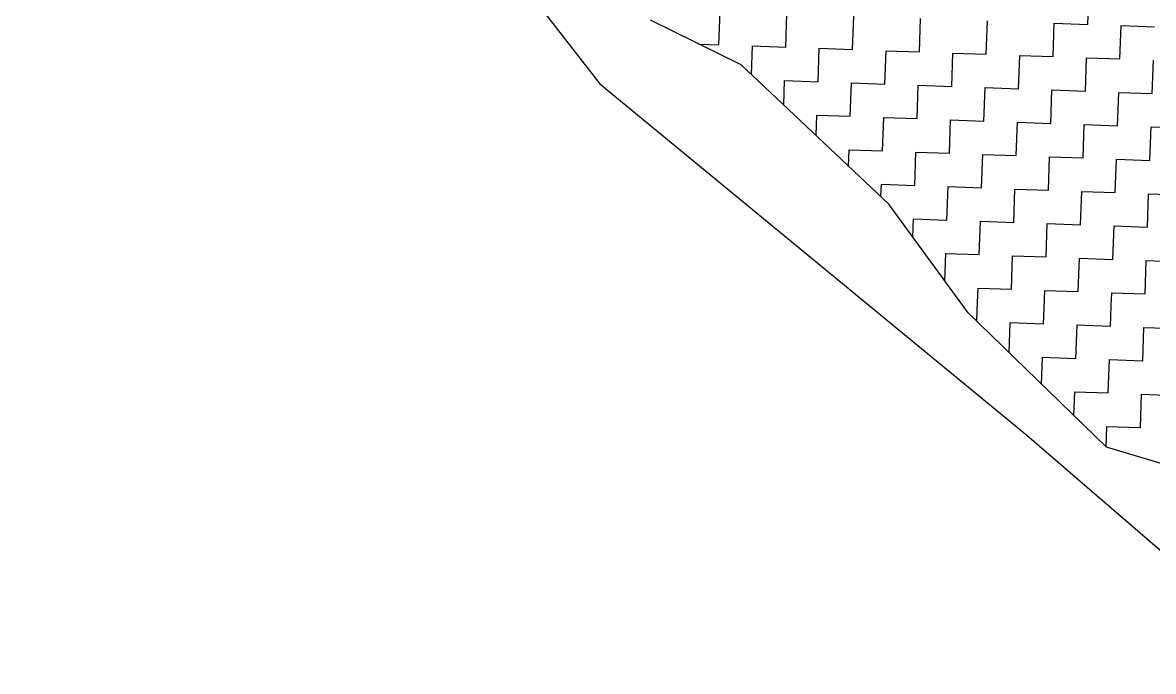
# Model space of a CAD drawing. Header units: metres. Extents: x 287345 to 291891, y 1993918 to 1999987.
# Drawn here: x 287355.1 to 287695.4, y 1997070 to 1997265.3 of the extents above; entities that cross this region are included whole.
import ezdxf

# ---------------------------------------------------------------- set-up
doc = ezdxf.new("R2010")
doc.units = ezdxf.units.M
doc.header["$MEASUREMENT"] = 0
doc.layers.add('POLY_HATCH', color=12, linetype='Continuous')
doc.layers.add('V_BOUND_LINE', color=7, linetype='Continuous')

msp = doc.modelspace()

# ---------------------------------------------------------------- linework, layer by layer
at = {"layer": 'POLY_HATCH', "linetype": 'Continuous'}
for p, q in [((287675.62, 1997264.78), (287675.98, 1997274.84)), ((287564.67, 1997258.64), (287565.02, 1997268.69)), ((287584.77, 1997257.93), (287585.13, 1997267.98)), ((287604.88, 1997257.22), (287605.24, 1997267.27)), ((287624.99, 1997256.51), (287625.35, 1997266.56)), ((287645.1, 1997255.79), (287645.46, 1997265.85)), ((287665.21, 1997255.08), (287665.57, 1997265.14)), ((287665.57, 1997265.14), (287675.62, 1997264.78)), ((287685.32, 1997254.37), (287685.68, 1997264.42)), ((287685.68, 1997264.42), (287695.73, 1997264.07)), ((287558.61, 1997258.85), (287564.67, 1997258.64)), ((287574.42, 1997249.69), (287574.72, 1997258.28)), ((287574.72, 1997258.28), (287584.77, 1997257.93)), ((287594.47, 1997247.52), (287594.83, 1997257.57)), ((287594.83, 1997257.57), (287604.88, 1997257.22)), ((287614.58, 1997246.81), (287614.94, 1997256.86)), ((287614.94, 1997256.86), (287624.99, 1997256.51)), ((287634.69, 1997246.09), (287635.05, 1997256.15)), ((287635.05, 1997256.15), (287645.1, 1997255.79)), ((287654.8, 1997245.38), (287655.16, 1997255.44)), ((287655.16, 1997255.44), (287665.21, 1997255.08)), ((287674.91, 1997244.67), (287675.27, 1997254.73)), ((287675.27, 1997254.73), (287685.32, 1997254.37)), ((287695.02, 1997243.96), (287695.37, 1997254.01)), ((287584.16, 1997240.5), (287584.42, 1997247.87)), ((287584.42, 1997247.87), (287594.47, 1997247.52)), ((287604.17, 1997237.11), (287604.53, 1997247.16)), ((287604.53, 1997247.16), (287614.58, 1997246.81)), ((287624.28, 1997236.4), (287624.64, 1997246.45)), ((287624.64, 1997246.45), (287634.69, 1997246.09)), ((287644.39, 1997235.68), (287644.75, 1997245.74)), ((287644.75, 1997245.74), (287654.8, 1997245.38)), ((287664.5, 1997234.97), (287664.85, 1997245.03)), ((287664.85, 1997245.03), (287674.91, 1997244.67)), ((287684.61, 1997234.26), (287684.96, 1997244.32)), ((287684.96, 1997244.32), (287695.02, 1997243.96)), ((287593.9, 1997231.31), (287594.12, 1997237.46)), ((287594.12, 1997237.46), (287604.17, 1997237.11)), ((287613.87, 1997226.7), (287614.23, 1997236.75)), ((287614.23, 1997236.75), (287624.28, 1997236.4)), ((287633.98, 1997225.99), (287634.34, 1997236.04)), ((287634.34, 1997236.04), (287644.39, 1997235.68)), ((287654.09, 1997225.27), (287654.44, 1997235.33)), ((287654.44, 1997235.33), (287664.5, 1997234.97)), ((287674.2, 1997224.56), (287674.55, 1997234.62)), ((287674.55, 1997234.62), (287684.61, 1997234.26)), ((287694.31, 1997223.85), (287694.66, 1997233.91)), ((287694.66, 1997233.91), (287704.72, 1997233.55)), ((287603.64, 1997222.13), (287603.82, 1997227.05)), ((287603.82, 1997227.05), (287613.87, 1997226.7)), ((287623.57, 1997216.29), (287623.93, 1997226.34)), ((287623.93, 1997226.34), (287633.98, 1997225.99)), ((287643.68, 1997215.58), (287644.03, 1997225.63)), ((287644.03, 1997225.63), (287654.09, 1997225.27)), ((287663.79, 1997214.86), (287664.14, 1997224.92)), ((287664.14, 1997224.92), (287674.2, 1997224.56)), ((287683.9, 1997214.15), (287684.25, 1997224.21)), ((287684.25, 1997224.21), (287694.31, 1997223.85)), ((287613.38, 1997212.94), (287613.52, 1997216.64)), ((287613.52, 1997216.64), (287623.57, 1997216.29)), ((287633.27, 1997205.88), (287633.62, 1997215.93)), ((287633.62, 1997215.93), (287643.68, 1997215.58)), ((287653.38, 1997205.17), (287653.73, 1997215.22)), ((287653.73, 1997215.22), (287663.79, 1997214.86)), ((287673.49, 1997204.45), (287673.84, 1997214.51)), ((287673.84, 1997214.51), (287683.9, 1997214.15)), ((287693.6, 1997203.74), (287693.95, 1997213.8)), ((287693.95, 1997213.8), (287704.01, 1997213.44)), ((287623.02, 1997200.72), (287623.21, 1997206.23)), ((287623.21, 1997206.23), (287633.27, 1997205.88)), ((287642.97, 1997195.47), (287643.32, 1997205.52)), ((287643.32, 1997205.52), (287653.38, 1997205.17)), ((287663.08, 1997194.76), (287663.43, 1997204.81)), ((287663.43, 1997204.81), (287673.49, 1997204.45)), ((287683.18, 1997194.04), (287683.54, 1997204.1)), ((287683.54, 1997204.1), (287693.6, 1997203.74)), ((287632.62, 1997187.53), (287632.91, 1997195.82)), ((287632.91, 1997195.82), (287642.97, 1997195.47)), ((287652.67, 1997185.06), (287653.02, 1997195.11)), ((287653.02, 1997195.11), (287663.08, 1997194.76)), ((287672.77, 1997184.34), (287673.13, 1997194.4)), ((287673.13, 1997194.4), (287683.18, 1997194.04)), ((287692.88, 1997183.63), (287693.24, 1997193.69)), ((287693.24, 1997193.69), (287703.29, 1997193.33)), ((287642.38, 1997178.87), (287642.61, 1997185.41)), ((287642.61, 1997185.41), (287652.67, 1997185.06)), ((287662.53, 1997179.42), (287662.72, 1997184.7)), ((287662.72, 1997184.7), (287672.77, 1997184.34)), ((287682.69, 1997179.97), (287682.83, 1997183.99)), ((287682.83, 1997183.99), (287692.88, 1997183.63)), ((287682.47, 1997173.93), (287682.69, 1997179.97)), ((287642.26, 1997175.36), (287642.38, 1997178.87)), ((287662.36, 1997174.65), (287662.53, 1997179.42)), ((287642.24, 1997175.36), (287642.26, 1997175.36)), ((287651.99, 1997165.92), (287652.31, 1997175)), ((287652.31, 1997175), (287662.36, 1997174.65)), ((287672.06, 1997164.24), (287672.42, 1997174.29)), ((287672.42, 1997174.29), (287682.47, 1997173.93)), ((287692.17, 1997163.52), (287692.53, 1997173.58)), ((287692.53, 1997173.58), (287702.58, 1997173.22)), ((287661.72, 1997156.48), (287662.01, 1997164.59)), ((287662.01, 1997164.59), (287672.06, 1997164.24)), ((287681.76, 1997153.83), (287682.12, 1997163.88)), ((287682.12, 1997163.88), (287692.17, 1997163.52)), ((287671.46, 1997147.05), (287671.71, 1997154.18)), ((287671.71, 1997154.18), (287681.76, 1997153.83)), ((287691.46, 1997143.42), (287691.82, 1997153.47)), ((287691.82, 1997153.47), (287701.87, 1997153.11)), ((287681.19, 1997137.62), (287681.41, 1997143.77)), ((287681.41, 1997143.77), (287691.46, 1997143.42))]:
    msp.add_line(p, q, dxfattribs=at)
at = {"layer": 'POLY_HATCH'}
for p, q in [((287571.35, 1997252.57), (287544.02, 1997266.05)), ((287615.76, 1997210.7), (287571.35, 1997252.57)), ((287639.62, 1997177.9), (287615.76, 1997210.7)), ((287681.3, 1997137.51), (287639.62, 1997177.9)), ((287733.58, 1997121.77), (287681.3, 1997137.51))]:
    msp.add_line(p, q, dxfattribs=at)
at = {"layer": 'V_BOUND_LINE'}
for p, q in [((287355.14, 1997471.37), (287528.78, 1997246.91)), ((287528.78, 1997246.91), (287657.27, 1997141.13)), ((287657.27, 1997141.13), (287739.64, 1997070.01))]:
    msp.add_line(p, q, dxfattribs=at)

doc.saveas('drawing.dxf')
